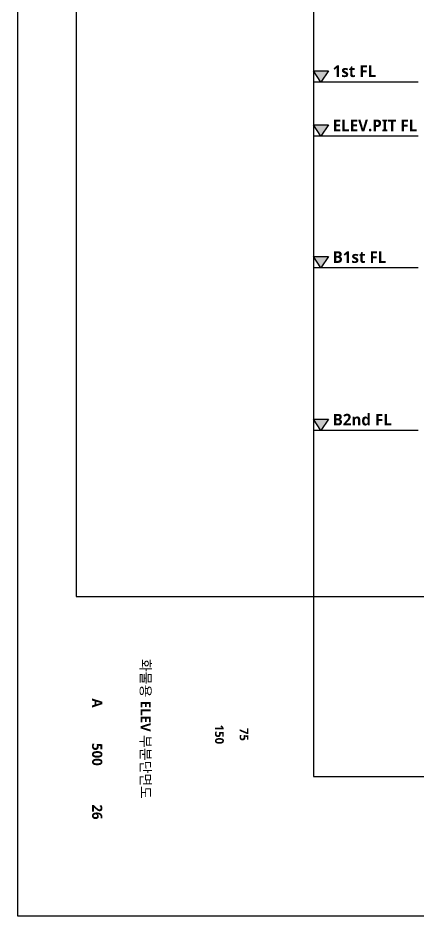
# Model space of a CAD drawing. Header units: millimetres. Extents: x 0 to 356400, y 0 to 68257.
# Drawn here: x 267300 to 277625, y 0 to 23196 of the extents above; entities that cross this region are included whole.
import ezdxf
from ezdxf.enums import TextEntityAlignment as Align

# ---------------------------------------------------------------- set-up
doc = ezdxf.new("R2010")
doc.units = ezdxf.units.MM
doc.header["$LTSCALE"] = 75
for name, color, linetype in [('A-ANNO-TEXT1', 7, 'Continuous'), ('A-ANNO-TITL', 7, 'Continuous'), ('A-ST-AXIS-DIM', 7, 'Continuous')]:
    doc.layers.add(name, color=color, linetype=linetype)
doc.layers.add('Defpoint', color=161, linetype='Continuous', plot=False)
doc.layers.add('G(그리드1)', color=185, linetype='Continuous', plot=False)
doc.styles.add('SH_대대리576', font='')
doc.styles.add('SH_진천_나눔', font='NanumGothicBold.ttf')
doc.styles.get('SH_대대리576').set_extended_font_data('NanumGothic', bold=True)

# ---------------------------------------------------------------- blocks, each defined once
blk = doc.blocks.new('Level - GL_Architecture-538196-단면도-1')
at = {"layer": 'A-ST-AXIS-DIM'}
blk.add_hatch(color=256, dxfattribs=at).paths.add_polyline_path([(-50691, 1188), (-49899, 0), (-49107, 1188)], flags=0)
for p, q in [((-50691, 1188), (-49107, 1188)), ((-49899, 0), (-50691, 1188)), ((-49107, 1188), (-49899, 0)), ((-39756, 0), (-50691, 0))]:
    blk.add_line(p, q, dxfattribs=at)

msp = doc.modelspace()

# ---------------------------------------------------------------- linework, layer by layer
at = {"layer": 'Defpoint'}
for points in [[(311850, 63000), (311850, 0), (267300, 0), (267300, 63000)], [(268800, 61500), (268800, 8250), (310350, 8250), (310350, 61500)]]:
    msp.add_lwpolyline(points, close=True, dxfattribs=at)
at = {"layer": 'G(그리드1)'}
msp.add_lwpolyline([(301525, 59900), (274925, 59900), (274925, 3600), (301525, 3600)], close=True, dxfattribs=at)

# ---------------------------------------------------------------- block references
at = {"layer": 'A-ST-AXIS-DIM', "xscale": 0.2469135802469135, "yscale": 0.2469135802469135, "zscale": 0.2469135802469135}
for p in [(287441.2, 21538.6), (287441.2, 21538.6), (287441.2, 20138.6), (287441.2, 20138.6), (287441.2, 16738.6), (287441.2, 16738.6), (287441.2, 12538.6), (287441.2, 12538.6)]:
    msp.add_blockref('Level - GL_Architecture-538196-단면도-1', p, dxfattribs=at)

# ---------------------------------------------------------------- texts
at = {"layer": 'A-ANNO-TEXT1', "style": 'SH_대대리576'}
for s, p in [('1st FL', (275420.6, 21670.1)), ('ELEV.PIT FL', (275420.6, 20270.1)), ('B1st FL', (275420.6, 16870.1)), ('B2nd FL', (275420.6, 12670.1))]:
    msp.add_text(s, height=300, dxfattribs=at).set_placement(p)
at = {"layer": 'A-ANNO-TITL', "style": 'SH_진천_나눔'}
for s, height, p in [('화물용 ELEV 부분단면도', 262.5, (270597.9, 4832.4)), ('A', 262.5, (269345.3, 5503.1)), ('150', 225, (272500, 4691.1)), ('75', 225, (273133.3, 4691.1)), ('500', 262.5, (269345.3, 4174.8)), ('26', 262.5, (269345.3, 2688.2))]:
    msp.add_text(s, height=height, rotation=270, dxfattribs=at).set_placement(p, align=Align.MIDDLE)

doc.saveas('drawing.dxf')
